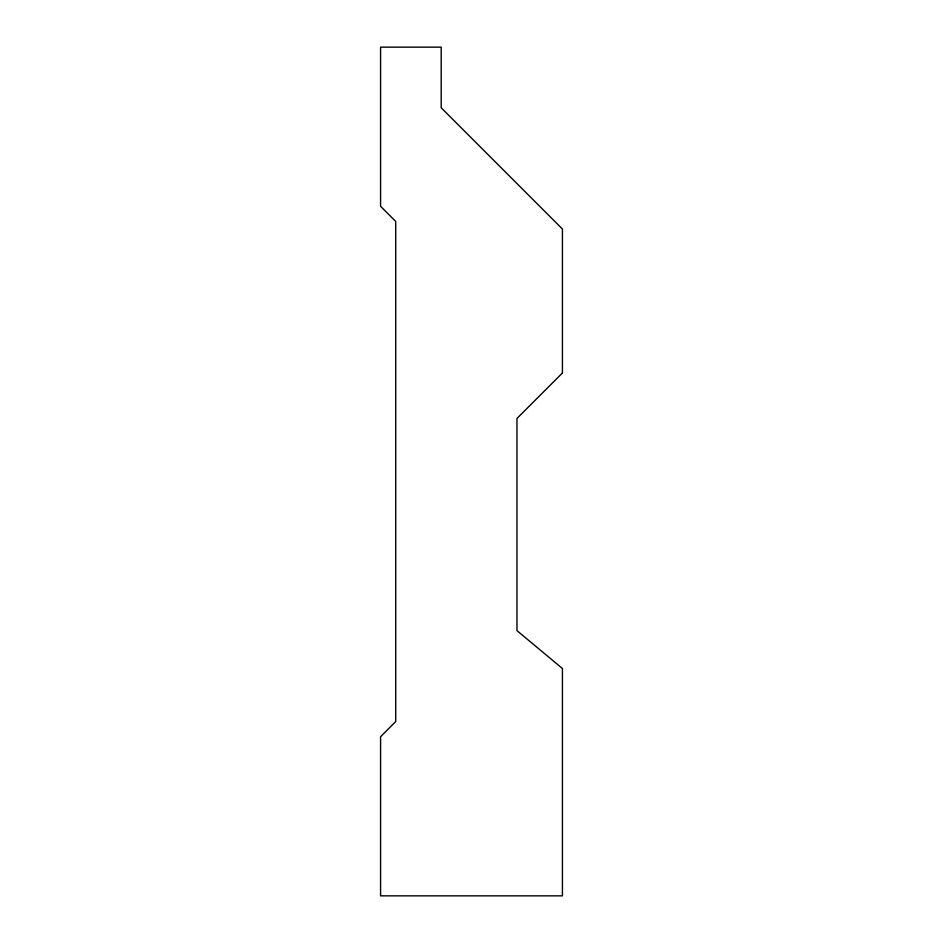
<?xml version="1.0" encoding="UTF-8"?>
<svg xmlns="http://www.w3.org/2000/svg" width="943" height="943" viewBox="0 0 943 943"><rect width="100%" height="100%" fill="white"/><g stroke="black" fill="none" stroke-linecap="round" stroke-linejoin="round"><path stroke-width="1.41" d="M562.429 372.992L516.964 418.456L516.964 630.631L562.429 668.516L562.429 895.85L380.571 895.85L380.571 736.719L395.718 721.56L395.718 221.44L380.571 206.281L380.571 47.15L441.194 47.15L441.194 107.773L562.429 229.019L562.429 372.992"/></g></svg>
